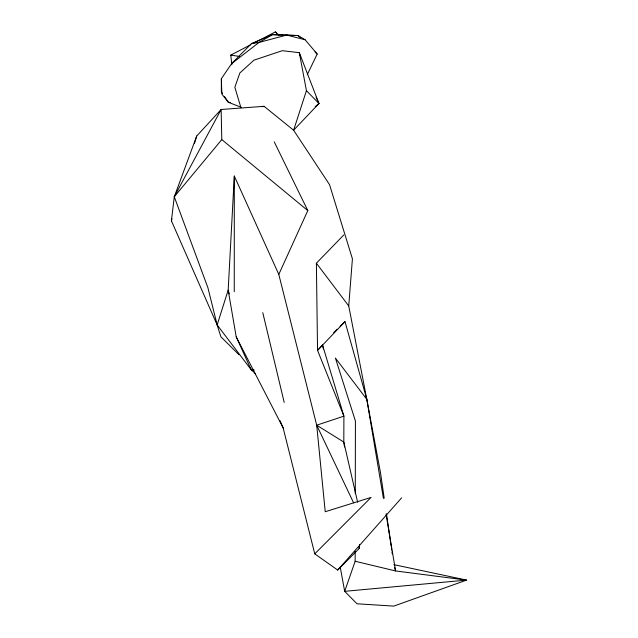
<?xml version="1.0" encoding="UTF-8"?>
<svg xmlns="http://www.w3.org/2000/svg" width="638" height="638" viewBox="0 0 638 638"><rect width="100%" height="100%" fill="white"/><g stroke="black" fill="none" stroke-linecap="round" stroke-linejoin="round"><path stroke-width="0.96" d="M307.261 74.694L317.198 54.031L305.124 39.771L298.026 35.529L272.466 34.651L251.524 43.551L231.538 63.728L221.354 78.713L221.354 91.792L222.431 93.411M234.258 291.654L234.313 176.048L278.798 274.396L316.703 425.203L325.228 511.732L371.061 497.417L314.757 553.848L337.701 570.061L359.226 548.465L359.561 544.509M393.821 564.638L466.593 580.101L393.813 606.1L357.017 603.795L344.687 591.33L355.143 561.265L355.167 551.32M355.278 493.637L355.422 421.048L335.405 358.038L366.818 399.356L380.519 472.846L384.204 498.23M234.313 176.048L228.173 290.107L236.219 336.856L251.133 369.681L255.487 373.764M383.422 498.39L366.818 399.356L348.739 305.953L352.415 258.797L329.535 184.653L293.616 130.224L264.108 106.315L221.139 109.489L196.695 136.038L174.286 196.767L171.407 220.828L217.151 324.933L220.868 336.776L239.075 354.816M171.407 220.828L171.973 218.922M194.423 143.654L196.695 136.038M254.028 370.112L251.133 369.681L217.151 324.933L228.173 290.107L229.273 293.895M299.796 55.538L299.318 52.667L306.439 90.668L293.616 130.224L318.952 103.508L299.318 52.667L282.267 50.697L253.892 60.195L239.84 72.995L234.848 87.254L240.949 107.75M278.798 274.396L307.803 210.596L274.26 141.899M174.286 196.767L221.139 109.489L221.793 139.602L174.286 196.767L207.948 287.85L217.151 324.933M337.701 570.061L401.637 497.823M353.596 502.816L316.703 425.203L343.906 416.151L322.549 345.038L317.549 350.358L343.906 416.151L343.81 442.07L344.52 446.991M366.818 399.356L345.014 321.64L317.549 350.358L316.384 263.207L343.762 234.975M333.674 332.669L337.215 329.224M340.054 326.465L345.014 321.64M315.172 106.682L318.952 103.508L316.089 97.255M231.538 63.728L259.036 42.419L272.466 34.651L298.026 35.529L300.155 37.586M231.833 64.797L230.789 55.099L250.901 44.636M253.525 43.272L275.385 31.9L278.87 35.25M262.186 106.761L264.108 106.315M251.524 43.551L259.036 42.419L286.725 35.074L305.124 39.771M253.9 369.984L251.133 369.681L250.59 367.783M230.318 102.566L228.38 102.287L221.857 94.089L221.354 78.713M230.789 55.099L239.29 56.415M355.143 561.265L395.592 570.946L466.593 580.101L344.687 591.33L340.206 566.959M241.132 107.264L228.38 102.287L224.592 96.641M316.703 425.203L343.81 442.07L357.639 502.281M221.793 139.602L307.803 210.596M315.068 51.973L317.198 54.031M306.439 90.668L318.952 103.508M275.385 31.9L276.748 33.351M316.384 263.207L348.739 305.953M236.219 336.856L283.152 427.931L314.757 553.848M280.018 420.641L283.152 427.931M394.579 567.341L395.592 570.946L386.054 514.076M262.776 312.644L284.205 402.442M322.549 345.038L323.394 348.914M386.469 513.853L391.134 546.08M391.421 548.034L391.7 549.988M391.987 551.942L392.266 553.896M358.947 546.495L359.226 548.465"/></g></svg>
